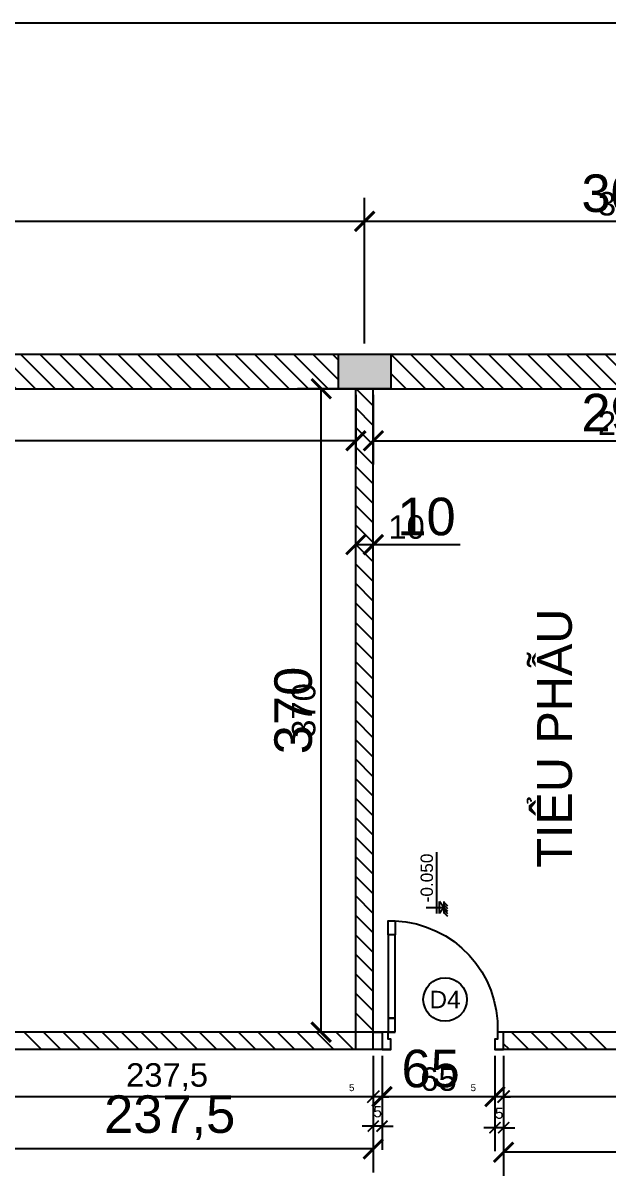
# Model space of a CAD drawing. Header units: millimetres. Extents: x -26398 to 135532, y -376633 to 43268.
# Drawn here: x 36315 to 36652, y -147107 to -146444 of the extents above; entities that cross this region are included whole.
import ezdxf
from ezdxf.enums import TextEntityAlignment as Align

# ---------------------------------------------------------------- set-up
doc = ezdxf.new("R2010")
doc.units = ezdxf.units.MM
for name, color, linetype in [('0 @ 5', 7, 'Continuous'), ('0 @ 8', 7, 'Continuous'), ('A-Door', 150, 'Continuous'), ('A5-KICHTHUOC', 251, 'Continuous'), ('cửa', 152, 'Continuous'), ('NT', 1, 'Continuous'), ('TƯỜNG', 52, 'Continuous')]:
    doc.layers.add(name, color=color, linetype=linetype)
doc.styles.add('GHICHU35', font='', dxfattribs={"width": 0.9, "height": 350})
doc.styles.get("Standard").update_dxf_attribs({"font": 'arial.ttf'})
doc.styles.get('GHICHU35').set_extended_font_data('VNI-Helve')
doc.dimstyles.new('SCALE dimmatbang', dxfattribs={"dimscale": 70, "dimtxt": 2.7, "dimasz": 1.4, "dimexe": 1.7, "dimexo": 0.7, "dimtad": 1, "dimtoh": 1, "dimdec": 1, "dimtxsty": 'Standard', "dimblk": 'ARCHTICK', "dimcen": 2.5, "dimclrd": 1, "dimclre": 256, "dimadec": 0, "dimazin": 0, "dimtfac": 1, "dimtdec": 1, "dimtmove": 0, "dimatfit": 3, "dimfxl": 1, "dimarcsym": 0})

# ---------------------------------------------------------------- blocks, each defined once
blk = doc.blocks.new('_ArchTick')
at = {"color": 0, "linetype": 'ByBlock', "const_width": 0.15}
blk.add_lwpolyline([(-0.5, -0.5), (0.5, 0.5)], dxfattribs=at)
blk = doc.blocks.new('*D6404')
at = {"lineweight": -2, "transparency": 16777216}
for p, q in [((36511.78, -146625.99), (36511.78, -146544.25)), ((36811.78, -146625.99), (36811.78, -146544.25))]:
    blk.add_line(p, q, dxfattribs=at)
at = {"color": 1, "lineweight": -2, "transparency": 16777216}
blk.add_line((36811.78, -146557.85), (36511.78, -146557.85), dxfattribs=at)
at = {"layer": 'DEFPOINTS', "color": 0, "transparency": 16777216}
for p in [(36511.78, -146557.85), (36511.78, -146631.59), (36811.78, -146631.59)]:
    blk.add_point(p, dxfattribs=at)
at = {"color": 1, "lineweight": -2, "transparency": 16777216, "xscale": 11.2, "yscale": 11.2, "zscale": 11.2, "rotation": 180}
blk.add_blockref('_ArchTick', (36511.78, -146557.85), dxfattribs=at)
at = {"color": 1, "lineweight": -2, "transparency": 16777216, "xscale": 11.2, "yscale": 11.2, "zscale": 11.2}
blk.add_blockref('_ArchTick', (36811.78, -146557.85), dxfattribs=at)
at = {"color": 0, "transparency": 16777216, "insert": (36661.78, -146541.82), "char_height": 21.6, "attachment_point": 5}
blk.add_mtext('300', dxfattribs=at)
blk = doc.blocks.new('*D6405')
at = {"lineweight": -2, "transparency": 16777216}
for p, q in [((36511.78, -146628.09), (36511.78, -146549.35)), ((36811.78, -146628.09), (36811.78, -146549.35))]:
    blk.add_line(p, q, dxfattribs=at)
at = {"color": 1, "lineweight": -2, "transparency": 16777216}
blk.add_line((36811.78, -146557.85), (36511.78, -146557.85), dxfattribs=at)
at = {"layer": 'DEFPOINTS', "color": 0, "transparency": 16777216}
for p in [(36511.78, -146557.85), (36511.78, -146631.59), (36811.78, -146631.59)]:
    blk.add_point(p, dxfattribs=at)
at = {"color": 1, "lineweight": -2, "transparency": 16777216, "xscale": 7, "yscale": 7, "zscale": 7, "rotation": 180}
blk.add_blockref('_ArchTick', (36511.78, -146557.85), dxfattribs=at)
at = {"color": 1, "lineweight": -2, "transparency": 16777216, "xscale": 7, "yscale": 7, "zscale": 7}
blk.add_blockref('_ArchTick', (36811.78, -146557.85), dxfattribs=at)
at = {"color": 0, "transparency": 16777216, "insert": (36661.78, -146547.83), "char_height": 13.5, "attachment_point": 5}
blk.add_mtext('300', dxfattribs=at)
blk = doc.blocks.new('*D6407')
at = {"lineweight": -2, "transparency": 16777216}
for p, q in [((35911.78, -146651.39), (35911.78, -146544.25)), ((36511.78, -146625.99), (36511.78, -146544.25))]:
    blk.add_line(p, q, dxfattribs=at)
at = {"color": 1, "lineweight": -2, "transparency": 16777216}
blk.add_line((36511.78, -146557.85), (35911.78, -146557.85), dxfattribs=at)
at = {"layer": 'DEFPOINTS', "color": 0, "transparency": 16777216}
for p in [(35911.78, -146557.85), (36511.78, -146631.59), (35911.78, -146656.99)]:
    blk.add_point(p, dxfattribs=at)
at = {"color": 1, "lineweight": -2, "transparency": 16777216, "xscale": 11.2, "yscale": 11.2, "zscale": 11.2, "rotation": 180}
blk.add_blockref('_ArchTick', (35911.78, -146557.85), dxfattribs=at)
at = {"color": 1, "lineweight": -2, "transparency": 16777216, "xscale": 11.2, "yscale": 11.2, "zscale": 11.2}
blk.add_blockref('_ArchTick', (36511.78, -146557.85), dxfattribs=at)
at = {"color": 0, "transparency": 16777216, "insert": (36211.78, -146541.83), "char_height": 21.6, "attachment_point": 5}
blk.add_mtext('600', dxfattribs=at)
blk = doc.blocks.new('*D6408')
at = {"lineweight": -2, "transparency": 16777216}
for p, q in [((35911.78, -146653.49), (35911.78, -146549.35)), ((36511.78, -146628.09), (36511.78, -146549.35))]:
    blk.add_line(p, q, dxfattribs=at)
at = {"color": 1, "lineweight": -2, "transparency": 16777216}
blk.add_line((36511.78, -146557.85), (35911.78, -146557.85), dxfattribs=at)
at = {"layer": 'DEFPOINTS', "color": 0, "transparency": 16777216}
for p in [(35911.78, -146557.85), (36511.78, -146631.59), (35911.78, -146656.99)]:
    blk.add_point(p, dxfattribs=at)
at = {"color": 1, "lineweight": -2, "transparency": 16777216, "xscale": 7, "yscale": 7, "zscale": 7, "rotation": 180}
blk.add_blockref('_ArchTick', (35911.78, -146557.85), dxfattribs=at)
at = {"color": 1, "lineweight": -2, "transparency": 16777216, "xscale": 7, "yscale": 7, "zscale": 7}
blk.add_blockref('_ArchTick', (36511.78, -146557.85), dxfattribs=at)
at = {"color": 0, "transparency": 16777216, "insert": (36211.78, -146547.84), "char_height": 13.5, "attachment_point": 5}
blk.add_mtext('600', dxfattribs=at)
blk = doc.blocks.new('*D6413')
at = {"lineweight": -2, "transparency": 16777216}
for p, q in [((35911.78, -146549.81), (35911.78, -146430.22)), ((39911.78, -146628.56), (39911.78, -146430.22))]:
    blk.add_line(p, q, dxfattribs=at)
at = {"color": 1, "lineweight": -2, "transparency": 16777216}
blk.add_line((39911.78, -146443.82), (35911.78, -146443.82), dxfattribs=at)
at = {"layer": 'DEFPOINTS', "color": 0, "transparency": 16777216}
for p in [(35911.78, -146443.82), (35911.78, -146555.41), (39911.78, -146634.16)]:
    blk.add_point(p, dxfattribs=at)
at = {"color": 1, "lineweight": -2, "transparency": 16777216, "xscale": 11.2, "yscale": 11.2, "zscale": 11.2, "rotation": 180}
blk.add_blockref('_ArchTick', (35911.78, -146443.82), dxfattribs=at)
at = {"color": 1, "lineweight": -2, "transparency": 16777216, "xscale": 11.2, "yscale": 11.2, "zscale": 11.2}
blk.add_blockref('_ArchTick', (39911.78, -146443.82), dxfattribs=at)
at = {"color": 0, "transparency": 16777216, "insert": (37811.78, -146427.79), "char_height": 21.6, "attachment_point": 5}
blk.add_mtext('4000', dxfattribs=at)
blk = doc.blocks.new('*D6414')
at = {"lineweight": -2, "transparency": 16777216}
for p, q in [((35911.78, -146551.91), (35911.78, -146435.32)), ((39911.78, -146630.66), (39911.78, -146435.32))]:
    blk.add_line(p, q, dxfattribs=at)
at = {"color": 1, "lineweight": -2, "transparency": 16777216}
blk.add_line((39911.78, -146443.82), (35911.78, -146443.82), dxfattribs=at)
at = {"layer": 'DEFPOINTS', "color": 0, "transparency": 16777216}
for p in [(35911.78, -146443.82), (35911.78, -146555.41), (39911.78, -146634.16)]:
    blk.add_point(p, dxfattribs=at)
at = {"color": 1, "lineweight": -2, "transparency": 16777216, "xscale": 7, "yscale": 7, "zscale": 7, "rotation": 180}
blk.add_blockref('_ArchTick', (35911.78, -146443.82), dxfattribs=at)
at = {"color": 1, "lineweight": -2, "transparency": 16777216, "xscale": 7, "yscale": 7, "zscale": 7}
blk.add_blockref('_ArchTick', (39911.78, -146443.82), dxfattribs=at)
at = {"color": 0, "transparency": 16777216, "insert": (37811.78, -146433.8), "char_height": 13.5, "attachment_point": 5}
blk.add_mtext('4000', dxfattribs=at)
blk = doc.blocks.new('A$C7DB75F4D')
at = {"layer": 'A-Door'}
for points in [[(625, 740), (625, 660), (665, 660), (665, 740)], [(625, 180), (625, 660), (665, 660), (665, 180)], [(625, 100), (625, 180), (665, 180), (665, 100)], [(35, 100), (35, 60), (50, 60), (50, 50), (50, 0), (0, 0), (0, 100)], [(665, 100), (700, 100), (700, 0), (650, 0), (650, 50), (650, 60), (665, 60)]]:
    blk.add_lwpolyline(points, close=True, dxfattribs=at)
at = {"layer": 'NT', "color": 1}
blk.add_arc((650, 125), 615.5, 92.32782, 182.32782, dxfattribs=at)
blk = doc.blocks.new('1-cote nen')
for p, q in [((-2, 267), (-2, 0)), ((-91, 102), (828, 102)), ((-2, 0), (-91, 63)), ((-91, 63), (88, 63)), ((90, 0), (-91, 0)), ((-2, 0), (88, 63)), ((-137, -60), (-77, 0)), ((-99, -60), (-39, 0)), ((-60, -60), (0, 0)), ((-21, -60), (39, 0)), ((17, -60), (77, 0))]:
    blk.add_line(p, q)
at = {"ltscale": 50, "style": 'GHICHU35', "width": 0.9}
blk.add_attdef('%%P0.000', (75, 164), '', height=187, dxfattribs=at)
blk = doc.blocks.new('*D6572')
at = {"lineweight": -2, "transparency": 16777216}
for p, q in [((36591.78, -147039.76), (36591.78, -147106.82)), ((36816.78, -147039.76), (36816.78, -147106.82))]:
    blk.add_line(p, q, dxfattribs=at)
at = {"color": 1, "lineweight": -2, "transparency": 16777216}
blk.add_line((36816.78, -147093.22), (36591.78, -147093.22), dxfattribs=at)
at = {"layer": 'DEFPOINTS', "color": 0, "transparency": 16777216}
for p in [(36591.78, -147034.16), (36816.78, -147034.16), (36591.78, -147093.22)]:
    blk.add_point(p, dxfattribs=at)
at = {"color": 1, "lineweight": -2, "transparency": 16777216, "xscale": 11.2, "yscale": 11.2, "zscale": 11.2, "rotation": 180}
blk.add_blockref('_ArchTick', (36591.78, -147093.22), dxfattribs=at)
at = {"color": 1, "lineweight": -2, "transparency": 16777216, "xscale": 11.2, "yscale": 11.2, "zscale": 11.2}
blk.add_blockref('_ArchTick', (36816.78, -147093.22), dxfattribs=at)
at = {"color": 0, "transparency": 16777216, "insert": (36705.8, -147077.19), "char_height": 21.6, "attachment_point": 5}
blk.add_mtext('225', dxfattribs=at)
blk = doc.blocks.new('*D6573')
at = {"lineweight": -2, "transparency": 16777216}
for p, q in [((36591.78, -147037.66), (36591.78, -147069.73)), ((36816.78, -147037.66), (36816.78, -147069.73))]:
    blk.add_line(p, q, dxfattribs=at)
at = {"color": 1, "lineweight": -2, "transparency": 16777216}
blk.add_line((36816.78, -147061.23), (36591.78, -147061.23), dxfattribs=at)
at = {"layer": 'DEFPOINTS', "color": 0, "transparency": 16777216}
for p in [(36591.78, -147034.16), (36816.78, -147034.16), (36591.78, -147061.23)]:
    blk.add_point(p, dxfattribs=at)
at = {"color": 1, "lineweight": -2, "transparency": 16777216, "xscale": 7, "yscale": 7, "zscale": 7, "rotation": 180}
blk.add_blockref('_ArchTick', (36591.78, -147061.23), dxfattribs=at)
at = {"color": 1, "lineweight": -2, "transparency": 16777216, "xscale": 7, "yscale": 7, "zscale": 7}
blk.add_blockref('_ArchTick', (36816.78, -147061.23), dxfattribs=at)
at = {"color": 0, "transparency": 16777216, "insert": (36704.28, -147051.21), "char_height": 13.5, "attachment_point": 5}
blk.add_mtext('225', dxfattribs=at)
blk = doc.blocks.new('*D6575')
at = {"lineweight": -2, "transparency": 16777216}
for p, q in [((36586.78, -147039.76), (36586.78, -147092.66)), ((36591.78, -147039.76), (36591.78, -147092.66))]:
    blk.add_line(p, q, dxfattribs=at)
at = {"color": 1, "lineweight": -2, "transparency": 16777216}
for p, q in [((36586.78, -147079.06), (36580.38, -147079.06)), ((36591.78, -147079.06), (36586.78, -147079.06)), ((36591.78, -147079.06), (36598.18, -147079.06))]:
    blk.add_line(p, q, dxfattribs=at)
at = {"layer": 'DEFPOINTS', "color": 0, "transparency": 16777216}
for p in [(36586.78, -147034.16), (36591.78, -147034.16), (36586.78, -147079.06)]:
    blk.add_point(p, dxfattribs=at)
at = {"color": 1, "lineweight": -2, "transparency": 16777216, "xscale": 6.4, "yscale": 6.4, "zscale": 6.4}
blk.add_blockref('_ArchTick', (36586.78, -147079.06), dxfattribs=at)
at = {"color": 1, "lineweight": -2, "transparency": 16777216, "xscale": 6.4, "yscale": 6.4, "zscale": 6.4, "rotation": 180}
blk.add_blockref('_ArchTick', (36591.78, -147079.06), dxfattribs=at)
at = {"color": 0, "transparency": 16777216, "insert": (36589.28, -147070.8), "char_height": 6.4, "attachment_point": 5}
blk.add_mtext('5', dxfattribs=at)
blk = doc.blocks.new('*D6576')
at = {"lineweight": -2, "transparency": 16777216}
for p, q in [((36586.78, -147037.66), (36586.78, -147069.73)), ((36591.78, -147037.66), (36591.78, -147069.73))]:
    blk.add_line(p, q, dxfattribs=at)
at = {"color": 1, "lineweight": -2, "transparency": 16777216}
for p, q in [((36586.78, -147061.23), (36569.88, -147061.23)), ((36591.78, -147061.23), (36586.78, -147061.23)), ((36591.78, -147061.23), (36595.78, -147061.23))]:
    blk.add_line(p, q, dxfattribs=at)
at = {"layer": 'DEFPOINTS', "color": 0, "transparency": 16777216}
for p in [(36586.78, -147034.16), (36591.78, -147034.16), (36586.78, -147061.23)]:
    blk.add_point(p, dxfattribs=at)
at = {"color": 1, "lineweight": -2, "transparency": 16777216, "xscale": 4, "yscale": 4, "zscale": 4}
blk.add_blockref('_ArchTick', (36586.78, -147061.23), dxfattribs=at)
at = {"color": 1, "lineweight": -2, "transparency": 16777216, "xscale": 4, "yscale": 4, "zscale": 4, "rotation": 180}
blk.add_blockref('_ArchTick', (36591.78, -147061.23), dxfattribs=at)
at = {"color": 0, "transparency": 16777216, "insert": (36574.33, -147056.07), "char_height": 4, "attachment_point": 5}
blk.add_mtext('5', dxfattribs=at)
blk = doc.blocks.new('*D6578')
at = {"lineweight": -2, "transparency": 16777216}
for p, q in [((36521.78, -147039.76), (36521.78, -147074.83)), ((36586.78, -147039.76), (36586.78, -147074.83))]:
    blk.add_line(p, q, dxfattribs=at)
at = {"color": 1, "lineweight": -2, "transparency": 16777216}
blk.add_line((36586.78, -147061.23), (36521.78, -147061.23), dxfattribs=at)
at = {"layer": 'DEFPOINTS', "color": 0, "transparency": 16777216}
for p in [(36521.78, -147034.16), (36586.78, -147034.16), (36521.78, -147061.23)]:
    blk.add_point(p, dxfattribs=at)
at = {"color": 1, "lineweight": -2, "transparency": 16777216, "xscale": 11.2, "yscale": 11.2, "zscale": 11.2, "rotation": 180}
blk.add_blockref('_ArchTick', (36521.78, -147061.23), dxfattribs=at)
at = {"color": 1, "lineweight": -2, "transparency": 16777216, "xscale": 11.2, "yscale": 11.2, "zscale": 11.2}
blk.add_blockref('_ArchTick', (36586.78, -147061.23), dxfattribs=at)
at = {"color": 0, "transparency": 16777216, "insert": (36549.78, -147045.2), "char_height": 21.6, "attachment_point": 5}
blk.add_mtext('65', dxfattribs=at)
blk = doc.blocks.new('*D6579')
at = {"lineweight": -2, "transparency": 16777216}
for p, q in [((36521.78, -147037.66), (36521.78, -147069.73)), ((36586.78, -147037.66), (36586.78, -147069.73))]:
    blk.add_line(p, q, dxfattribs=at)
at = {"color": 1, "lineweight": -2, "transparency": 16777216}
blk.add_line((36586.78, -147061.23), (36521.78, -147061.23), dxfattribs=at)
at = {"layer": 'DEFPOINTS', "color": 0, "transparency": 16777216}
for p in [(36521.78, -147034.16), (36586.78, -147034.16), (36521.78, -147061.23)]:
    blk.add_point(p, dxfattribs=at)
at = {"color": 1, "lineweight": -2, "transparency": 16777216, "xscale": 7, "yscale": 7, "zscale": 7, "rotation": 180}
blk.add_blockref('_ArchTick', (36521.78, -147061.23), dxfattribs=at)
at = {"color": 1, "lineweight": -2, "transparency": 16777216, "xscale": 7, "yscale": 7, "zscale": 7}
blk.add_blockref('_ArchTick', (36586.78, -147061.23), dxfattribs=at)
at = {"color": 0, "transparency": 16777216, "insert": (36554.28, -147051.21), "char_height": 13.5, "attachment_point": 5}
blk.add_mtext('65', dxfattribs=at)
blk = doc.blocks.new('*D6581')
at = {"lineweight": -2, "transparency": 16777216}
for p, q in [((36516.78, -147039.76), (36516.78, -147091.79)), ((36521.78, -147039.76), (36521.78, -147091.79))]:
    blk.add_line(p, q, dxfattribs=at)
at = {"color": 1, "lineweight": -2, "transparency": 16777216}
for p, q in [((36516.78, -147078.19), (36510.38, -147078.19)), ((36521.78, -147078.19), (36516.78, -147078.19)), ((36521.78, -147078.19), (36528.18, -147078.19))]:
    blk.add_line(p, q, dxfattribs=at)
at = {"layer": 'DEFPOINTS', "color": 0, "transparency": 16777216}
for p in [(36516.78, -147034.16), (36521.78, -147034.16), (36516.78, -147078.19)]:
    blk.add_point(p, dxfattribs=at)
at = {"color": 1, "lineweight": -2, "transparency": 16777216, "xscale": 6.4, "yscale": 6.4, "zscale": 6.4}
blk.add_blockref('_ArchTick', (36516.78, -147078.19), dxfattribs=at)
at = {"color": 1, "lineweight": -2, "transparency": 16777216, "xscale": 6.4, "yscale": 6.4, "zscale": 6.4, "rotation": 180}
blk.add_blockref('_ArchTick', (36521.78, -147078.19), dxfattribs=at)
at = {"color": 0, "transparency": 16777216, "insert": (36519.28, -147069.93), "char_height": 6.4, "attachment_point": 5}
blk.add_mtext('5', dxfattribs=at)
blk = doc.blocks.new('*D6582')
at = {"lineweight": -2, "transparency": 16777216}
for p, q in [((36516.78, -147037.66), (36516.78, -147069.73)), ((36521.78, -147037.66), (36521.78, -147069.73))]:
    blk.add_line(p, q, dxfattribs=at)
at = {"color": 1, "lineweight": -2, "transparency": 16777216}
for p, q in [((36516.78, -147061.23), (36499.88, -147061.23)), ((36521.78, -147061.23), (36516.78, -147061.23)), ((36521.78, -147061.23), (36525.78, -147061.23))]:
    blk.add_line(p, q, dxfattribs=at)
at = {"layer": 'DEFPOINTS', "color": 0, "transparency": 16777216}
for p in [(36516.78, -147034.16), (36521.78, -147034.16), (36516.78, -147061.23)]:
    blk.add_point(p, dxfattribs=at)
at = {"color": 1, "lineweight": -2, "transparency": 16777216, "xscale": 4, "yscale": 4, "zscale": 4}
blk.add_blockref('_ArchTick', (36516.78, -147061.23), dxfattribs=at)
at = {"color": 1, "lineweight": -2, "transparency": 16777216, "xscale": 4, "yscale": 4, "zscale": 4, "rotation": 180}
blk.add_blockref('_ArchTick', (36521.78, -147061.23), dxfattribs=at)
at = {"color": 0, "transparency": 16777216, "insert": (36504.33, -147056.07), "char_height": 4, "attachment_point": 5}
blk.add_mtext('5', dxfattribs=at)
blk = doc.blocks.new('*D6584')
at = {"lineweight": -2, "transparency": 16777216}
for p, q in [((36279.28, -147039.76), (36279.28, -147104.87)), ((36516.78, -147039.76), (36516.78, -147104.87))]:
    blk.add_line(p, q, dxfattribs=at)
at = {"color": 1, "lineweight": -2, "transparency": 16777216}
blk.add_line((36516.78, -147091.27), (36279.28, -147091.27), dxfattribs=at)
at = {"layer": 'DEFPOINTS', "color": 0, "transparency": 16777216}
for p in [(36279.28, -147034.16), (36516.78, -147034.16), (36279.28, -147091.27)]:
    blk.add_point(p, dxfattribs=at)
at = {"color": 1, "lineweight": -2, "transparency": 16777216, "xscale": 11.2, "yscale": 11.2, "zscale": 11.2, "rotation": 180}
blk.add_blockref('_ArchTick', (36279.28, -147091.27), dxfattribs=at)
at = {"color": 1, "lineweight": -2, "transparency": 16777216, "xscale": 11.2, "yscale": 11.2, "zscale": 11.2}
blk.add_blockref('_ArchTick', (36516.78, -147091.27), dxfattribs=at)
at = {"color": 0, "transparency": 16777216, "insert": (36399.55, -147073.28), "char_height": 21.6, "attachment_point": 5}
blk.add_mtext('237,5', dxfattribs=at)
blk = doc.blocks.new('*D6585')
at = {"lineweight": -2, "transparency": 16777216}
for p, q in [((36279.28, -147037.66), (36279.28, -147069.73)), ((36516.78, -147037.66), (36516.78, -147069.73))]:
    blk.add_line(p, q, dxfattribs=at)
at = {"color": 1, "lineweight": -2, "transparency": 16777216}
blk.add_line((36516.78, -147061.23), (36279.28, -147061.23), dxfattribs=at)
at = {"layer": 'DEFPOINTS', "color": 0, "transparency": 16777216}
for p in [(36279.28, -147034.16), (36516.78, -147034.16), (36279.28, -147061.23)]:
    blk.add_point(p, dxfattribs=at)
at = {"color": 1, "lineweight": -2, "transparency": 16777216, "xscale": 7, "yscale": 7, "zscale": 7, "rotation": 180}
blk.add_blockref('_ArchTick', (36279.28, -147061.23), dxfattribs=at)
at = {"color": 1, "lineweight": -2, "transparency": 16777216, "xscale": 7, "yscale": 7, "zscale": 7}
blk.add_blockref('_ArchTick', (36516.78, -147061.23), dxfattribs=at)
at = {"color": 0, "transparency": 16777216, "insert": (36398.03, -147049.99), "char_height": 13.5, "attachment_point": 5}
blk.add_mtext('237,5', dxfattribs=at)
blk = doc.blocks.new('*D6599')
at = {"lineweight": -2, "transparency": 16777216}
for p, q in [((36501.18, -146654.16), (36473.19, -146654.16)), ((36501.18, -147024.16), (36473.19, -147024.16))]:
    blk.add_line(p, q, dxfattribs=at)
at = {"color": 1, "lineweight": -2, "transparency": 16777216}
blk.add_line((36486.79, -147024.16), (36486.79, -146654.16), dxfattribs=at)
at = {"layer": 'DEFPOINTS', "color": 0, "transparency": 16777216}
for p in [(36486.79, -146654.16), (36506.78, -146654.16), (36506.78, -147024.16)]:
    blk.add_point(p, dxfattribs=at)
at = {"color": 1, "lineweight": -2, "transparency": 16777216, "xscale": 11.2, "yscale": 11.2, "zscale": 11.2}
for p, rotation in [((36486.79, -146654.16), 90), ((36486.79, -147024.16), 270)]:
    blk.add_blockref('_ArchTick', p, dxfattribs=dict(at, rotation=rotation))
at = {"color": 0, "transparency": 16777216, "insert": (36470.75, -146839.16), "char_height": 21.6, "attachment_point": 5, "rotation": 90}
blk.add_mtext('370', dxfattribs=at)
blk = doc.blocks.new('*D6600')
at = {"lineweight": -2, "transparency": 16777216}
for p, q in [((36503.28, -146654.16), (36478.29, -146654.16)), ((36503.28, -147024.16), (36478.29, -147024.16))]:
    blk.add_line(p, q, dxfattribs=at)
at = {"color": 1, "lineweight": -2, "transparency": 16777216}
blk.add_line((36486.79, -147024.16), (36486.79, -146654.16), dxfattribs=at)
at = {"layer": 'DEFPOINTS', "color": 0, "transparency": 16777216}
for p in [(36486.79, -146654.16), (36506.78, -146654.16), (36506.78, -147024.16)]:
    blk.add_point(p, dxfattribs=at)
at = {"color": 1, "lineweight": -2, "transparency": 16777216, "xscale": 7, "yscale": 7, "zscale": 7}
for p, rotation in [((36486.79, -146654.16), 90), ((36486.79, -147024.16), 270)]:
    blk.add_blockref('_ArchTick', p, dxfattribs=dict(at, rotation=rotation))
at = {"color": 0, "transparency": 16777216, "insert": (36476.76, -146839.16), "char_height": 13.5, "attachment_point": 5, "rotation": 90}
blk.add_mtext('370', dxfattribs=at)
blk = doc.blocks.new('*D6605')
at = {"lineweight": -2, "transparency": 16777216}
for p, q in [((36506.78, -146746.25), (36506.78, -146730.17)), ((36516.78, -146746.25), (36516.78, -146730.17))]:
    blk.add_line(p, q, dxfattribs=at)
at = {"color": 1, "lineweight": -2, "transparency": 16777216}
for p, q in [((36506.78, -146743.77), (36516.78, -146743.77)), ((36516.78, -146743.77), (36566.82, -146743.77))]:
    blk.add_line(p, q, dxfattribs=at)
at = {"layer": 'DEFPOINTS', "color": 0, "transparency": 16777216}
for p in [(36516.78, -146743.77), (36506.78, -146751.85), (36516.78, -146751.85)]:
    blk.add_point(p, dxfattribs=at)
at = {"color": 1, "lineweight": -2, "transparency": 16777216, "xscale": 11.2, "yscale": 11.2, "zscale": 11.2, "rotation": 180}
blk.add_blockref('_ArchTick', (36506.78, -146743.77), dxfattribs=at)
at = {"color": 1, "lineweight": -2, "transparency": 16777216, "xscale": 11.2, "yscale": 11.2, "zscale": 11.2}
blk.add_blockref('_ArchTick', (36516.78, -146743.77), dxfattribs=at)
at = {"color": 0, "transparency": 16777216, "insert": (36547.4, -146727.74), "char_height": 21.6, "attachment_point": 5}
blk.add_mtext('10', dxfattribs=at)
blk = doc.blocks.new('*D6606')
at = {"lineweight": -2, "transparency": 16777216}
for p, q in [((36506.78, -146748.35), (36506.78, -146735.27)), ((36516.78, -146748.35), (36516.78, -146735.27))]:
    blk.add_line(p, q, dxfattribs=at)
at = {"color": 1, "lineweight": -2, "transparency": 16777216}
for p, q in [((36506.78, -146743.77), (36516.78, -146743.77)), ((36516.78, -146743.77), (36548.05, -146743.77))]:
    blk.add_line(p, q, dxfattribs=at)
at = {"layer": 'DEFPOINTS', "color": 0, "transparency": 16777216}
for p in [(36516.78, -146743.77), (36506.78, -146751.85), (36516.78, -146751.85)]:
    blk.add_point(p, dxfattribs=at)
at = {"color": 1, "lineweight": -2, "transparency": 16777216, "xscale": 7, "yscale": 7, "zscale": 7, "rotation": 180}
blk.add_blockref('_ArchTick', (36506.78, -146743.77), dxfattribs=at)
at = {"color": 1, "lineweight": -2, "transparency": 16777216, "xscale": 7, "yscale": 7, "zscale": 7}
blk.add_blockref('_ArchTick', (36516.78, -146743.77), dxfattribs=at)
at = {"color": 0, "transparency": 16777216, "insert": (36535.92, -146733.75), "char_height": 13.5, "attachment_point": 5}
blk.add_mtext('10', dxfattribs=at)
blk = doc.blocks.new('*D6722')
at = {"lineweight": -2, "transparency": 16777216}
for p, q in [((36516.78, -146659.76), (36516.78, -146697.63)), ((36806.78, -146659.76), (36806.78, -146697.63))]:
    blk.add_line(p, q, dxfattribs=at)
at = {"color": 1, "lineweight": -2, "transparency": 16777216}
blk.add_line((36516.78, -146684.03), (36806.78, -146684.03), dxfattribs=at)
at = {"layer": 'DEFPOINTS', "color": 0, "transparency": 16777216}
for p in [(36516.78, -146654.16), (36806.78, -146654.16), (36806.78, -146684.03)]:
    blk.add_point(p, dxfattribs=at)
at = {"color": 1, "lineweight": -2, "transparency": 16777216, "xscale": 11.2, "yscale": 11.2, "zscale": 11.2, "rotation": 180}
blk.add_blockref('_ArchTick', (36516.78, -146684.03), dxfattribs=at)
at = {"color": 1, "lineweight": -2, "transparency": 16777216, "xscale": 11.2, "yscale": 11.2, "zscale": 11.2}
blk.add_blockref('_ArchTick', (36806.78, -146684.03), dxfattribs=at)
at = {"color": 0, "transparency": 16777216, "insert": (36661.78, -146668.01), "char_height": 21.6, "attachment_point": 5}
blk.add_mtext('290', dxfattribs=at)
blk = doc.blocks.new('*D6723')
at = {"lineweight": -2, "transparency": 16777216}
for p, q in [((36516.78, -146657.66), (36516.78, -146692.53)), ((36806.78, -146657.66), (36806.78, -146692.53))]:
    blk.add_line(p, q, dxfattribs=at)
at = {"color": 1, "lineweight": -2, "transparency": 16777216}
blk.add_line((36516.78, -146684.03), (36806.78, -146684.03), dxfattribs=at)
at = {"layer": 'DEFPOINTS', "color": 0, "transparency": 16777216}
for p in [(36516.78, -146654.16), (36806.78, -146654.16), (36806.78, -146684.03)]:
    blk.add_point(p, dxfattribs=at)
at = {"color": 1, "lineweight": -2, "transparency": 16777216, "xscale": 7, "yscale": 7, "zscale": 7, "rotation": 180}
blk.add_blockref('_ArchTick', (36516.78, -146684.03), dxfattribs=at)
at = {"color": 1, "lineweight": -2, "transparency": 16777216, "xscale": 7, "yscale": 7, "zscale": 7}
blk.add_blockref('_ArchTick', (36806.78, -146684.03), dxfattribs=at)
at = {"color": 0, "transparency": 16777216, "insert": (36661.78, -146674.02), "char_height": 13.5, "attachment_point": 5}
blk.add_mtext('290', dxfattribs=at)
blk = doc.blocks.new('*D6725')
at = {"lineweight": -2, "transparency": 16777216}
for p, q in [((35931.78, -146659.76), (35931.78, -146697.63)), ((36506.78, -146659.76), (36506.78, -146697.63))]:
    blk.add_line(p, q, dxfattribs=at)
at = {"color": 1, "lineweight": -2, "transparency": 16777216}
blk.add_line((36506.78, -146684.03), (35931.78, -146684.03), dxfattribs=at)
at = {"layer": 'DEFPOINTS', "color": 0, "transparency": 16777216}
for p in [(35931.78, -146654.16), (36506.78, -146654.16), (35931.78, -146684.03)]:
    blk.add_point(p, dxfattribs=at)
at = {"color": 1, "lineweight": -2, "transparency": 16777216, "xscale": 11.2, "yscale": 11.2, "zscale": 11.2, "rotation": 180}
blk.add_blockref('_ArchTick', (35931.78, -146684.03), dxfattribs=at)
at = {"color": 1, "lineweight": -2, "transparency": 16777216, "xscale": 11.2, "yscale": 11.2, "zscale": 11.2}
blk.add_blockref('_ArchTick', (36506.78, -146684.03), dxfattribs=at)
at = {"color": 0, "transparency": 16777216, "insert": (36219.28, -146668.05), "char_height": 21.6, "attachment_point": 5}
blk.add_mtext('575', dxfattribs=at)
blk = doc.blocks.new('*D6726')
at = {"lineweight": -2, "transparency": 16777216}
for p, q in [((35931.78, -146657.66), (35931.78, -146692.53)), ((36506.78, -146657.66), (36506.78, -146692.53))]:
    blk.add_line(p, q, dxfattribs=at)
at = {"color": 1, "lineweight": -2, "transparency": 16777216}
blk.add_line((36506.78, -146684.03), (35931.78, -146684.03), dxfattribs=at)
at = {"layer": 'DEFPOINTS', "color": 0, "transparency": 16777216}
for p in [(35931.78, -146654.16), (36506.78, -146654.16), (35931.78, -146684.03)]:
    blk.add_point(p, dxfattribs=at)
at = {"color": 1, "lineweight": -2, "transparency": 16777216, "xscale": 7, "yscale": 7, "zscale": 7, "rotation": 180}
blk.add_blockref('_ArchTick', (35931.78, -146684.03), dxfattribs=at)
at = {"color": 1, "lineweight": -2, "transparency": 16777216, "xscale": 7, "yscale": 7, "zscale": 7}
blk.add_blockref('_ArchTick', (36506.78, -146684.03), dxfattribs=at)
at = {"color": 0, "transparency": 16777216, "insert": (36219.28, -146674.04), "char_height": 13.5, "attachment_point": 5}
blk.add_mtext('575', dxfattribs=at)
blk = doc.blocks.new('*U8987')
at = {"layer": '0 @ 5'}
dim = blk.add_linear_dim(base=(36511.78, -146557.85), p1=(36811.78, -146631.59), p2=(36511.78, -146631.59), dimstyle='SCALE dimmatbang', override={"dimscale": 5, "dimtix": 0, "dimtofl": 1, "dimtmove": 0, "dimatfit": 3}, dxfattribs=at)
dim.commit()
dim.dimension.update_dxf_attribs({"geometry": '*D6405', "text_midpoint": (36661.78, -146547.83)})
at = {"layer": '0 @ 8'}
dim = blk.add_linear_dim(base=(36511.78, -146557.85), p1=(36811.78, -146631.59), p2=(36511.78, -146631.59), dimstyle='SCALE dimmatbang', override={"dimscale": 8, "dimtix": 0, "dimtofl": 1, "dimtmove": 0, "dimatfit": 3}, dxfattribs=at)
dim.commit()
dim.dimension.update_dxf_attribs({"geometry": '*D6404', "text_midpoint": (36661.78, -146541.82)})
blk = doc.blocks.new('*U8988')
at = {"layer": '0 @ 5'}
dim = blk.add_linear_dim(base=(35911.78, -146557.85), p1=(36511.78, -146631.59), p2=(35911.78, -146656.99), dimstyle='SCALE dimmatbang', override={"dimscale": 5, "dimtix": 0, "dimtofl": 1, "dimtmove": 0, "dimatfit": 3}, dxfattribs=at)
dim.commit()
dim.dimension.update_dxf_attribs({"geometry": '*D6408', "text_midpoint": (36211.78, -146547.84)})
at = {"layer": '0 @ 8'}
dim = blk.add_linear_dim(base=(35911.78, -146557.85), p1=(36511.78, -146631.59), p2=(35911.78, -146656.99), dimstyle='SCALE dimmatbang', override={"dimscale": 8, "dimtix": 0, "dimtofl": 1, "dimtmove": 0, "dimatfit": 3}, dxfattribs=at)
dim.commit()
dim.dimension.update_dxf_attribs({"geometry": '*D6407', "text_midpoint": (36211.78, -146541.83)})
blk = doc.blocks.new('*U8990')
at = {"layer": '0 @ 5'}
dim = blk.add_linear_dim(base=(35911.78, -146443.82), p1=(39911.78, -146634.16), p2=(35911.78, -146555.41), angle=180, dimstyle='SCALE dimmatbang', override={"dimscale": 5, "dimtix": 0, "dimtofl": 1, "dimtmove": 0, "dimatfit": 3}, dxfattribs=at)
dim.commit()
dim.dimension.update_dxf_attribs({"geometry": '*D6414', "text_midpoint": (37811.78, -146443.82), "dimtype": 128})
at = {"layer": '0 @ 8'}
dim = blk.add_linear_dim(base=(35911.78, -146443.82), p1=(39911.78, -146634.16), p2=(35911.78, -146555.41), angle=180, dimstyle='SCALE dimmatbang', override={"dimscale": 8, "dimtix": 0, "dimtofl": 1, "dimtmove": 0, "dimatfit": 3}, dxfattribs=at)
dim.commit()
dim.dimension.update_dxf_attribs({"geometry": '*D6413', "text_midpoint": (37811.78, -146443.82), "dimtype": 128})
blk = doc.blocks.new('*U9043')
at = {"layer": '0 @ 5'}
dim = blk.add_linear_dim(base=(36591.78, -147061.23), p1=(36816.78, -147034.16), p2=(36591.78, -147034.16), angle=180, dimstyle='SCALE dimmatbang', override={"dimscale": 5, "dimtix": 0, "dimtofl": 1, "dimtmove": 0, "dimatfit": 3}, dxfattribs=at)
dim.commit()
dim.dimension.update_dxf_attribs({"geometry": '*D6573', "text_midpoint": (36704.28, -147051.21)})
at = {"layer": '0 @ 8'}
dim = blk.add_linear_dim(base=(36591.78, -147093.22), p1=(36816.78, -147034.16), p2=(36591.78, -147034.16), angle=180, dimstyle='SCALE dimmatbang', override={"dimscale": 8, "dimtix": 0, "dimtofl": 1, "dimtmove": 0, "dimatfit": 3}, dxfattribs=at)
dim.commit()
dim.dimension.update_dxf_attribs({"geometry": '*D6572', "text_midpoint": (36705.8, -147093.22), "dimtype": 128})
blk = doc.blocks.new('*U9044')
at = {"layer": '0 @ 5'}
dim = blk.add_linear_dim(base=(36586.78, -147061.23), p1=(36591.78, -147034.16), p2=(36586.78, -147034.16), angle=180, dimstyle='SCALE dimmatbang', override={"dimscale": 5, "dimtxt": 0.8, "dimasz": 0.8, "dimtix": 0, "dimtofl": 1, "dimtmove": 0, "dimatfit": 3}, dxfattribs=at)
dim.commit()
dim.dimension.update_dxf_attribs({"geometry": '*D6576', "text_midpoint": (36574.33, -147056.07)})
at = {"layer": '0 @ 8'}
dim = blk.add_linear_dim(base=(36586.78, -147079.06), p1=(36591.78, -147034.16), p2=(36586.78, -147034.16), angle=180, dimstyle='SCALE dimmatbang', override={"dimscale": 8, "dimtxt": 0.8, "dimasz": 0.8, "dimtix": 0, "dimtofl": 1, "dimtmove": 0, "dimatfit": 3}, dxfattribs=at)
dim.commit()
dim.dimension.update_dxf_attribs({"geometry": '*D6575', "text_midpoint": (36589.28, -147079.06), "dimtype": 128})
blk = doc.blocks.new('*U9045')
at = {"layer": '0 @ 5'}
dim = blk.add_linear_dim(base=(36521.78, -147061.23), p1=(36586.78, -147034.16), p2=(36521.78, -147034.16), angle=180, dimstyle='SCALE dimmatbang', override={"dimscale": 5, "dimtix": 0, "dimtofl": 1, "dimtmove": 0, "dimatfit": 3}, dxfattribs=at)
dim.commit()
dim.dimension.update_dxf_attribs({"geometry": '*D6579', "text_midpoint": (36554.28, -147051.21)})
at = {"layer": '0 @ 8'}
dim = blk.add_linear_dim(base=(36521.78, -147061.23), p1=(36586.78, -147034.16), p2=(36521.78, -147034.16), angle=180, dimstyle='SCALE dimmatbang', override={"dimscale": 8, "dimtix": 0, "dimtofl": 1, "dimtmove": 0, "dimatfit": 3}, dxfattribs=at)
dim.commit()
dim.dimension.update_dxf_attribs({"geometry": '*D6578', "text_midpoint": (36549.78, -147061.23), "dimtype": 128})
blk = doc.blocks.new('*U9046')
at = {"layer": '0 @ 5'}
dim = blk.add_linear_dim(base=(36516.78, -147061.23), p1=(36521.78, -147034.16), p2=(36516.78, -147034.16), angle=180, dimstyle='SCALE dimmatbang', override={"dimscale": 5, "dimtxt": 0.8, "dimasz": 0.8, "dimtix": 0, "dimtofl": 1, "dimtmove": 0, "dimatfit": 3}, dxfattribs=at)
dim.commit()
dim.dimension.update_dxf_attribs({"geometry": '*D6582', "text_midpoint": (36504.33, -147056.07)})
at = {"layer": '0 @ 8'}
dim = blk.add_linear_dim(base=(36516.78, -147078.19), p1=(36521.78, -147034.16), p2=(36516.78, -147034.16), angle=180, dimstyle='SCALE dimmatbang', override={"dimscale": 8, "dimtxt": 0.8, "dimasz": 0.8, "dimtix": 0, "dimtofl": 1, "dimtmove": 0, "dimatfit": 3}, dxfattribs=at)
dim.commit()
dim.dimension.update_dxf_attribs({"geometry": '*D6581', "text_midpoint": (36519.28, -147078.19), "dimtype": 128})
blk = doc.blocks.new('*U9047')
at = {"layer": '0 @ 5'}
dim = blk.add_linear_dim(base=(36279.28, -147061.23), p1=(36516.78, -147034.16), p2=(36279.28, -147034.16), angle=180, dimstyle='SCALE dimmatbang', override={"dimscale": 5, "dimtix": 0, "dimtofl": 1, "dimtmove": 0, "dimatfit": 3}, dxfattribs=at)
dim.commit()
dim.dimension.update_dxf_attribs({"geometry": '*D6585', "text_midpoint": (36398.03, -147049.99)})
at = {"layer": '0 @ 8'}
dim = blk.add_linear_dim(base=(36279.28, -147091.27), p1=(36516.78, -147034.16), p2=(36279.28, -147034.16), angle=180, dimstyle='SCALE dimmatbang', override={"dimscale": 8, "dimtix": 0, "dimtofl": 1, "dimtmove": 0, "dimatfit": 3}, dxfattribs=at)
dim.commit()
dim.dimension.update_dxf_attribs({"geometry": '*D6584', "text_midpoint": (36399.55, -147091.27), "dimtype": 128})
blk = doc.blocks.new('*U9052')
at = {"layer": '0 @ 5'}
dim = blk.add_linear_dim(base=(36486.79, -146654.16), p1=(36506.78, -147024.16), p2=(36506.78, -146654.16), angle=90, dimstyle='SCALE dimmatbang', override={"dimscale": 5, "dimtix": 0, "dimtofl": 1, "dimtmove": 0, "dimatfit": 3}, dxfattribs=at)
dim.commit()
dim.dimension.update_dxf_attribs({"geometry": '*D6600', "text_midpoint": (36476.76, -146839.16)})
at = {"layer": '0 @ 8'}
dim = blk.add_linear_dim(base=(36486.79, -146654.16), p1=(36506.78, -147024.16), p2=(36506.78, -146654.16), angle=90, dimstyle='SCALE dimmatbang', override={"dimscale": 8, "dimtix": 0, "dimtofl": 1, "dimtmove": 0, "dimatfit": 3}, dxfattribs=at)
dim.commit()
dim.dimension.update_dxf_attribs({"geometry": '*D6599', "text_midpoint": (36470.75, -146839.16)})
blk = doc.blocks.new('*U9054')
at = {"layer": '0 @ 5'}
dim = blk.add_linear_dim(base=(36516.78, -146743.77), p1=(36506.78, -146751.85), p2=(36516.78, -146751.85), angle=180, dimstyle='SCALE dimmatbang', override={"dimscale": 5, "dimtix": 0, "dimtofl": 1, "dimtmove": 0, "dimatfit": 3}, dxfattribs=at)
dim.commit()
dim.dimension.update_dxf_attribs({"geometry": '*D6606', "text_midpoint": (36535.92, -146733.75)})
at = {"layer": '0 @ 8'}
dim = blk.add_linear_dim(base=(36516.78, -146743.77), p1=(36506.78, -146751.85), p2=(36516.78, -146751.85), angle=180, dimstyle='SCALE dimmatbang', override={"dimscale": 8, "dimtix": 0, "dimtofl": 1, "dimtmove": 0, "dimatfit": 3}, dxfattribs=at)
dim.commit()
dim.dimension.update_dxf_attribs({"geometry": '*D6605', "text_midpoint": (36547.4, -146727.74)})
blk = doc.blocks.new('*U9093')
at = {"layer": '0 @ 5'}
dim = blk.add_linear_dim(base=(36806.78, -146684.03), p1=(36516.78, -146654.16), p2=(36806.78, -146654.16), angle=180, dimstyle='SCALE dimmatbang', override={"dimscale": 5, "dimtix": 0, "dimtofl": 1, "dimtmove": 0, "dimatfit": 3}, dxfattribs=at)
dim.commit()
dim.dimension.update_dxf_attribs({"geometry": '*D6723', "text_midpoint": (36661.78, -146674.02)})
at = {"layer": '0 @ 8'}
dim = blk.add_linear_dim(base=(36806.78, -146684.03), p1=(36516.78, -146654.16), p2=(36806.78, -146654.16), angle=180, dimstyle='SCALE dimmatbang', override={"dimscale": 8, "dimtix": 0, "dimtofl": 1, "dimtmove": 0, "dimatfit": 3}, dxfattribs=at)
dim.commit()
dim.dimension.update_dxf_attribs({"geometry": '*D6722', "text_midpoint": (36661.78, -146668.01)})
blk = doc.blocks.new('*U9094')
at = {"layer": '0 @ 5'}
dim = blk.add_linear_dim(base=(35931.78, -146684.03), p1=(36506.78, -146654.16), p2=(35931.78, -146654.16), angle=180, dimstyle='SCALE dimmatbang', override={"dimscale": 5, "dimtix": 0, "dimtofl": 1, "dimtmove": 0, "dimatfit": 3}, dxfattribs=at)
dim.commit()
dim.dimension.update_dxf_attribs({"geometry": '*D6726', "text_midpoint": (36219.28, -146674.04)})
at = {"layer": '0 @ 8'}
dim = blk.add_linear_dim(base=(35931.78, -146684.03), p1=(36506.78, -146654.16), p2=(35931.78, -146654.16), angle=180, dimstyle='SCALE dimmatbang', override={"dimscale": 8, "dimtix": 0, "dimtofl": 1, "dimtmove": 0, "dimatfit": 3}, dxfattribs=at)
dim.commit()
dim.dimension.update_dxf_attribs({"geometry": '*D6725', "text_midpoint": (36219.28, -146668.05)})

msp = doc.modelspace()

# ---------------------------------------------------------------- hatches: boundary and pattern name
h = msp.add_hatch(color=1)
h.dxf.hatch_style = 1
h.paths.add_polyline_path([(36496.78, -146634.16), (36496.78, -146654.16), (36526.78, -146654.16), (36526.78, -146634.16)])
at = {"layer": 'TƯỜNG'}
h = msp.add_hatch(dxfattribs=at)
h.set_pattern_fill('ANSI31', color=256, scale=2.5, angle=90)
h.set_pattern_definition([(135, (28271.811, -149862.609), (-5.61266, -5.61266), [])])
h.paths.add_polyline_path([(35931.78, -146634.16), (35931.78, -146654.16), (36496.78, -146654.16), (36496.78, -146634.16)])
h.paths.add_polyline_path([(36796.78, -146654.16), (36796.78, -146634.16), (36526.78, -146634.16), (36526.78, -146654.16)])
h.paths.add_polyline_path([(37126.78, -146634.16), (37126.78, -146654.16), (37396.78, -146654.16), (37396.78, -146634.7), (37396.24, -146634.16)])
h.paths.add_polyline_path([(37096.78, -146654.16), (37096.78, -146634.16), (36826.78, -146634.16), (36826.78, -146654.16)])
h.paths.add_polyline_path([(37426.78, -146634.16), (37426.78, -146653.48), (37427.47, -146654.16), (37696.78, -146654.16), (37696.78, -146634.16)])
h.paths.add_polyline_path([(37726.78, -146634.16), (37726.78, -146654.16), (37996.78, -146654.16), (37996.78, -146634.16)])
h.paths.add_polyline_path([(38296.78, -146654.16), (38296.78, -146634.16), (38026.78, -146634.16), (38026.78, -146654.16)])
h.paths.add_polyline_path([(38696.78, -146654.16), (38696.78, -146634.16), (38326.78, -146634.16), (38326.78, -146654.16)])
h.paths.add_polyline_path([(39080.71, -146654.16), (39080.71, -146634.28), (39091.39, -146634.28), (39091.27, -146634.16), (38726.78, -146634.16), (38726.78, -146654.16)])

# ---------------------------------------------------------------- linework, layer by layer
at = {"linetype": 'Continuous'}
msp.add_line((36506.78, -147024.39), (36506.56, -147024.16), dxfattribs=at)
for points in [[(36526.78, -146634.16), (36526.78, -146654.16), (36496.78, -146654.16), (36496.78, -146634.16)], [(36516.78, -147024.16), (36521.78, -147024.16), (36521.78, -147034.16), (36516.78, -147034.16)]]:
    msp.add_lwpolyline(points, close=True)
msp.add_circle((36558.07, -147005.36), 12.52)
at = {"layer": 'TƯỜNG'}
for p, q in [((35911.78, -146634.16), (39111.78, -146634.16)), ((35931.78, -146654.16), (39091.78, -146654.16)), ((36506.78, -147034.16), (36506.78, -146654.16)), ((36516.78, -146663.95), (36506.99, -146654.16)), ((36516.78, -147034.16), (36516.78, -146654.16)), ((36516.78, -146675.18), (36506.78, -146665.18)), ((36516.78, -146686.4), (36506.78, -146676.4)), ((36516.78, -146697.63), (36506.78, -146687.63)), ((36516.78, -146708.85), (36506.78, -146698.85)), ((36516.78, -146720.08), (36506.78, -146710.08)), ((36516.78, -146731.3), (36506.78, -146721.3)), ((36516.78, -146742.53), (36506.78, -146732.53)), ((36516.78, -146753.75), (36506.78, -146743.75)), ((36516.78, -146764.98), (36506.78, -146754.98)), ((36516.78, -146776.21), (36506.78, -146766.21)), ((36516.78, -146787.43), (36506.78, -146777.43)), ((36516.78, -146798.66), (36506.78, -146788.66)), ((36516.78, -146809.88), (36506.78, -146799.88)), ((36516.78, -146821.11), (36506.78, -146811.11)), ((36516.78, -146832.33), (36506.78, -146822.33)), ((36516.78, -146843.56), (36506.78, -146833.56)), ((36516.78, -146854.78), (36506.78, -146844.78)), ((36516.78, -146866.01), (36506.78, -146856.01)), ((36516.78, -146877.23), (36506.78, -146867.23)), ((36516.78, -146888.46), (36506.78, -146878.46)), ((36516.78, -146899.68), (36506.78, -146889.68)), ((36516.78, -146910.91), (36506.78, -146900.91)), ((36516.78, -146922.13), (36506.78, -146912.13)), ((36516.78, -146933.36), (36506.78, -146923.36)), ((36516.78, -146944.59), (36506.78, -146934.59)), ((36516.78, -146955.81), (36506.78, -146945.81)), ((36516.78, -146967.04), (36506.78, -146957.04)), ((36516.78, -146978.26), (36506.78, -146968.26)), ((36516.78, -146989.49), (36506.78, -146979.49)), ((36516.78, -147000.71), (36506.78, -146990.71)), ((36516.78, -147011.94), (36506.78, -147001.94)), ((36516.78, -147023.16), (36506.78, -147013.16)), ((36529.28, -147024.16), (36003.28, -147024.16)), ((36325.73, -147034.16), (36315.73, -147024.16)), ((36336.95, -147034.16), (36326.95, -147024.16)), ((36348.18, -147034.16), (36338.18, -147024.16)), ((36359.4, -147034.16), (36349.4, -147024.16)), ((36370.63, -147034.16), (36360.63, -147024.16)), ((36381.85, -147034.16), (36371.85, -147024.16)), ((36393.08, -147034.16), (36383.08, -147024.16)), ((36404.3, -147034.16), (36394.3, -147024.16)), ((36415.53, -147034.16), (36405.53, -147024.16)), ((36426.75, -147034.16), (36416.75, -147024.16)), ((36437.98, -147034.16), (36427.98, -147024.16)), ((36449.2, -147034.16), (36439.2, -147024.16)), ((36460.43, -147034.16), (36450.43, -147024.16)), ((36471.65, -147034.16), (36461.65, -147024.16)), ((36482.88, -147034.16), (36472.88, -147024.16)), ((36494.1, -147034.16), (36484.1, -147024.16)), ((36505.33, -147034.16), (36495.33, -147024.16)), ((36829.28, -147024.16), (36588.28, -147024.16)), ((36606.36, -147034.16), (36596.36, -147024.16)), ((36617.58, -147034.16), (36607.58, -147024.16)), ((36628.81, -147034.16), (36618.81, -147024.16)), ((36640.03, -147034.16), (36630.03, -147024.16)), ((36651.26, -147034.16), (36641.26, -147024.16)), ((36595.13, -147034.16), (36591.78, -147030.81)), ((36526.78, -147034.16), (36001.78, -147034.16)), ((36826.78, -147034.16), (36586.78, -147034.16))]:
    msp.add_line(p, q, dxfattribs=at)

# ---------------------------------------------------------------- block references
for name in ['*U8990', '*U8988', '*U8987', '*U9052', '*U9094', '*U9093', '*U9054', '*U9045', '*U9047', '*U9046', '*U9044', '*U9043']:
    msp.add_blockref(name, (0, 0))
at = {"layer": 'A5-KICHTHUOC', "ltscale": 0.5}
ref = msp.add_blockref('1-cote nen', (36557.34, -146952.36), dxfattribs=dict(at, xscale=0.0382254171401861, yscale=0.0382254171401861, zscale=0.0382254171401861, rotation=90))
ref.add_attrib('%%P0.000', '-0.050', (36551.08, -146949.48), dxfattribs={"layer": '0', "color": 4, "ltscale": 50, "height": 7.079, "rotation": 90})
at = {"layer": 'cửa', "xscale": -0.1, "yscale": 0.1, "zscale": 0.1}
msp.add_blockref('A$C7DB75F4D', (36591.78, -147034.16), dxfattribs=at)

# ---------------------------------------------------------------- texts
msp.add_text('TIỂU PHẪU', height=20, rotation=90).set_placement((36621.07, -146855.06), align=Align.MIDDLE_CENTER)
at = {"layer": 'TƯỜNG'}
msp.add_text('D4', height=10.015, dxfattribs=at).set_placement((36558.07, -147005.36), align=Align.MIDDLE_CENTER)

doc.saveas('drawing.dxf')
